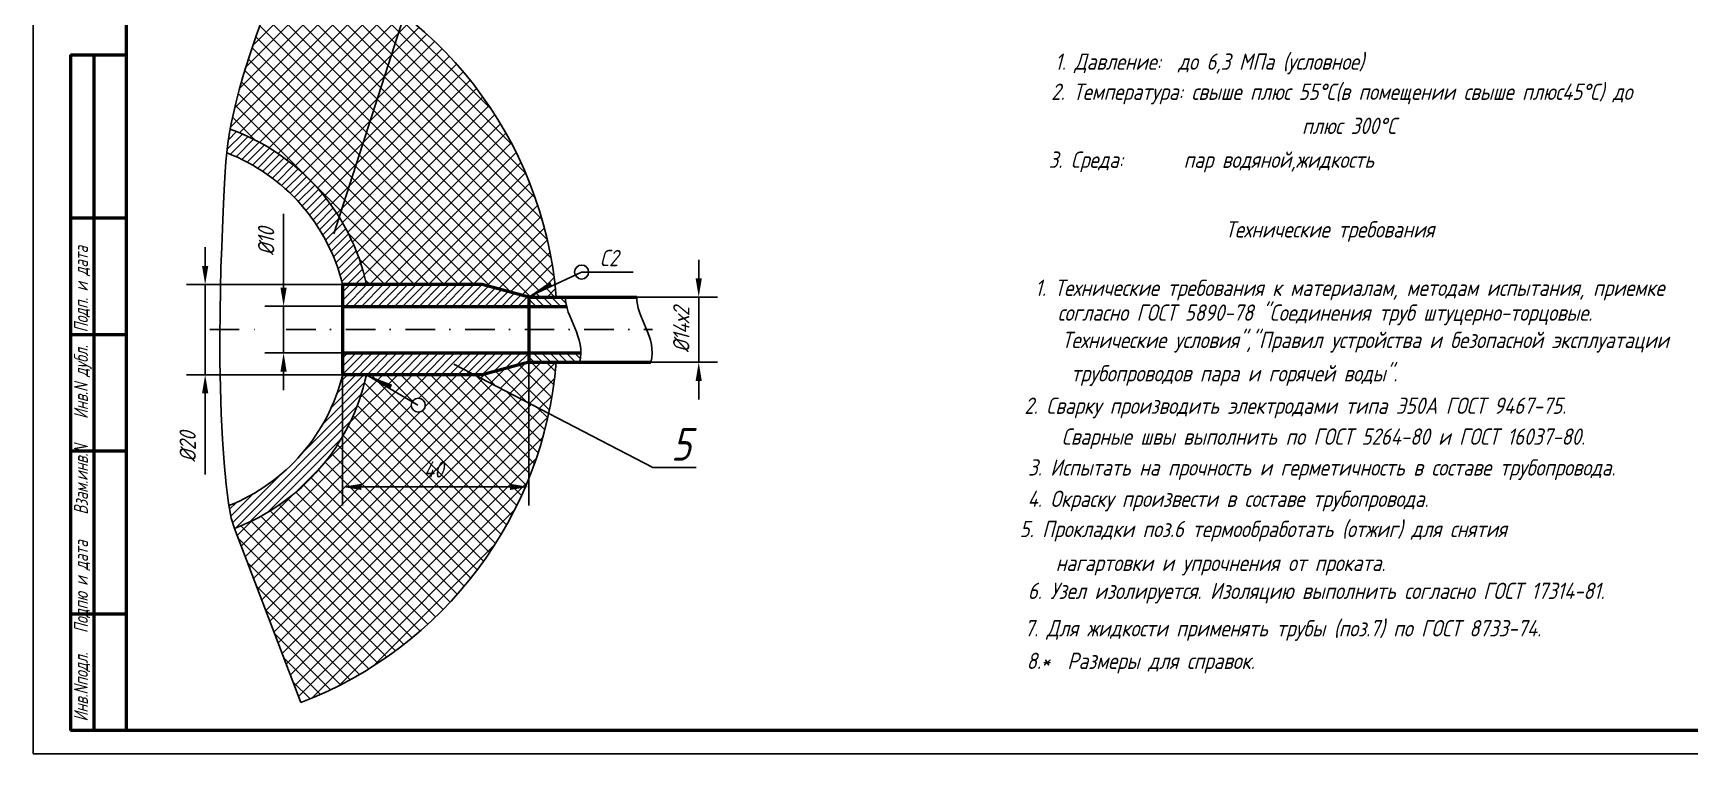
# Model space of a CAD drawing. Header units: millimetres. Extents: x 0 to 6596, y 0 to 3335.
# Drawn here: x 163.4 to 519.2, y 316.5 to 471.2 of the extents above; entities that cross this region are included whole.
import ezdxf

# ---------------------------------------------------------------- set-up
doc = ezdxf.new("R2010")
doc.units = ezdxf.units.MM
doc.header["$LTSCALE"] = 0.5
doc.header["$MEASUREMENT"] = 0
doc.linetypes.add('DASHDOT', pattern=[25.4, 12.7, -6.35, 0, -6.35])
doc.styles.get("Standard").update_dxf_attribs({"font": 'romand.shx', "width": 0.8, "oblique": 15, "height": 3.5})
doc.dimstyles.get("Standard").update_dxf_attribs({"dimscale": 0, "dimtxt": 3.5, "dimasz": 4, "dimexe": 4, "dimexo": 0, "dimgap": 2, "dimtad": 1, "dimrnd": 0.0035, "dimtxsty": 'Standard', "dimcen": 0.09, "dimclrd": 5, "dimazin": 2, "dimtfac": 1, "dimtix": 1, "dimtmove": 0, "dimatfit": 0, "dimfxl": 0, "dimtolj": 1, "dimtzin": 0, "dimarcsym": 0})

# ---------------------------------------------------------------- blocks, each defined once
blk = doc.blocks.new('*D367')
at = {"color": 5, "lineweight": -2, "transparency": 16777216}
for p, q in [((306.33, 418.52), (306.33, 422.52)), ((306.33, 400.52), (306.33, 414.52)), ((306.33, 396.52), (306.33, 392.52))]:
    blk.add_line(p, q, dxfattribs=at)
at = {"color": 0, "lineweight": -2, "transparency": 16777216}
for p, q in [((289.21, 414.52), (310.33, 414.52)), ((292.28, 400.52), (310.33, 400.52))]:
    blk.add_line(p, q, dxfattribs=at)
at = {"color": 5, "lineweight": 25, "transparency": 16777216}
for points in [[(305.66, 418.52), (306.99, 418.52), (306.33, 414.52)], [(305.66, 396.52), (306.99, 396.52), (306.33, 400.52)]]:
    blk.add_solid(points, dxfattribs=at)
at = {"layer": 'Defpoints', "color": 0, "lineweight": 25, "transparency": 16777216}
for p in [(289.21, 414.52), (306.33, 414.52), (292.28, 400.52)]:
    blk.add_point(p, dxfattribs=at)
at = {"color": 0, "lineweight": 25, "transparency": 16777216, "insert": (302.58, 407.52), "char_height": 3.5, "attachment_point": 5, "rotation": 90}
blk.add_mtext('\\A1;%%C14х2', dxfattribs=at)
blk = doc.blocks.new('*D381')
at = {"color": 0, "linetype": 'Continuous', "lineweight": -2, "transparency": 16777216}
for p, q in [((269.82, 400.53), (269.82, 369.77)), ((229.85, 397.85), (229.85, 369.77))]:
    blk.add_line(p, q, dxfattribs=at)
at = {"color": 5, "linetype": 'Continuous', "lineweight": -2, "transparency": 16777216}
blk.add_line((265.82, 373.77), (233.85, 373.77), dxfattribs=at)
at = {"color": 5, "linetype": 'Continuous', "lineweight": 25, "transparency": 16777216}
for points in [[(233.85, 374.44), (233.85, 373.11), (229.85, 373.77)], [(265.82, 374.44), (265.82, 373.11), (269.82, 373.77)]]:
    blk.add_solid(points, dxfattribs=at)
at = {"layer": 'Defpoints', "color": 0, "linetype": 'Continuous', "lineweight": 25, "transparency": 16777216}
for p in [(269.82, 400.53), (229.85, 397.85), (229.85, 373.77)]:
    blk.add_point(p, dxfattribs=at)
at = {"color": 0, "linetype": 'Continuous', "lineweight": 25, "transparency": 16777216, "insert": (249.41, 377.52), "char_height": 3.5, "attachment_point": 5}
blk.add_mtext('\\A1;40', dxfattribs=at)
blk = doc.blocks.new('*D384')
at = {"color": 5, "linetype": 'Continuous', "lineweight": -2, "transparency": 16777216}
for p, q in [((217.18, 416.53), (217.18, 432.35)), ((217.18, 402.53), (217.18, 412.53)), ((217.18, 398.53), (217.18, 394.53))]:
    blk.add_line(p, q, dxfattribs=at)
at = {"color": 0, "linetype": 'Continuous', "lineweight": -2, "transparency": 16777216}
for p, q in [((229.85, 412.53), (213.18, 412.53)), ((229.85, 402.53), (213.18, 402.53))]:
    blk.add_line(p, q, dxfattribs=at)
at = {"color": 5, "linetype": 'Continuous', "lineweight": 25, "transparency": 16777216}
for points in [[(216.51, 416.53), (217.84, 416.53), (217.18, 412.53)], [(216.51, 398.53), (217.84, 398.53), (217.18, 402.53)]]:
    blk.add_solid(points, dxfattribs=at)
at = {"layer": 'Defpoints', "color": 0, "linetype": 'Continuous', "lineweight": 25, "transparency": 16777216}
for p in [(229.85, 412.53), (217.18, 402.53), (229.85, 402.53)]:
    blk.add_point(p, dxfattribs=at)
at = {"color": 0, "linetype": 'Continuous', "lineweight": 25, "transparency": 16777216, "insert": (213.43, 426.44), "char_height": 3.5, "attachment_point": 5, "rotation": 90}
blk.add_mtext('\\A1;%%C10', dxfattribs=at)
blk = doc.blocks.new('*D385')
at = {"color": 5, "linetype": 'Continuous', "lineweight": -2, "transparency": 16777216}
for p, q in [((200.34, 421.2), (200.34, 425.2)), ((200.34, 417.2), (200.34, 397.85)), ((200.34, 393.85), (200.34, 376.47))]:
    blk.add_line(p, q, dxfattribs=at)
at = {"color": 0, "linetype": 'Continuous', "lineweight": -2, "transparency": 16777216}
for p, q in [((229.85, 417.2), (196.34, 417.2)), ((229.85, 397.85), (196.34, 397.85))]:
    blk.add_line(p, q, dxfattribs=at)
at = {"color": 5, "linetype": 'Continuous', "lineweight": 25, "transparency": 16777216}
for points in [[(199.67, 421.2), (201.01, 421.2), (200.34, 417.2)], [(199.67, 393.85), (201.01, 393.85), (200.34, 397.85)]]:
    blk.add_solid(points, dxfattribs=at)
at = {"layer": 'Defpoints', "color": 0, "linetype": 'Continuous', "lineweight": 25, "transparency": 16777216}
for p in [(229.85, 417.2), (200.34, 397.85), (229.85, 397.85)]:
    blk.add_point(p, dxfattribs=at)
at = {"color": 0, "linetype": 'Continuous', "lineweight": 25, "transparency": 16777216, "insert": (196.59, 382.38), "char_height": 3.5, "attachment_point": 5, "rotation": 90}
blk.add_mtext('\\A1;%%C20', dxfattribs=at)

msp = doc.modelspace()

# ---------------------------------------------------------------- hatches: boundary and pattern name
at = {"linetype": 'Continuous', "lineweight": 25}
h = msp.add_hatch(dxfattribs=at)
h.set_pattern_fill('ANSI37', color=256, scale=18, angle=-90, style=0)
h.set_pattern_definition([(315, (-364.1336, 3874.4901), (1.5909903, 1.5909903), []), (45, (-364.1336, 3874.4901), (-1.5909903, 1.5909903), [])])
h.paths.add_polyline_path([(274.111, 389.534), (258.061, 397.847), (234.984, 397.847, -0.0003252), (234.972, 397.789), (244.742, 392.006, -0.2728999), (246.055, 392.78, -1), (246.055, 389.78, -0.5712155), (244.742, 392.006), (234.972, 397.789, -0.2530838), (206.631, 364.859), (220.886, 327.486, 0.2539575)])
h.paths.add_polyline_path([(259.825, 417.199), (269.693, 414.555), (269.825, 414.63), (269.825, 414.595), (275.473, 417.203, 0.2899648), (218.01, 488.605), (215.351, 481.724), (213.125, 475.739), (211.287, 470.561), (209.791, 466.101), (208.592, 462.269), (207.644, 458.976), (206.901, 456.135), (206.319, 453.655), (205.855, 451.447), (205.691, 450.539, -0.259315), (234.986, 417.199)])
h.paths.add_polyline_path([(246.063, 380.149), (252.749, 380.149), (252.749, 374.899), (246.063, 374.899)], flags=24)
h = msp.add_hatch(dxfattribs=at)
h.set_pattern_fill('ANSI31', color=256, scale=10, style=0)
h.set_pattern_definition([(45, (-339.524, 854.485), (-0.8838835, 0.8838835), [])])
h.paths.add_polyline_path([(205.691, 450.539), (205.489, 449.423), (205.204, 447.492), (204.981, 445.565), (204.973, 445.473, -0.2455043), (229.855, 417.199), (229.874, 417.199), (234.986, 417.199, 0.259315)])
h.paths.add_polyline_path([(234.984, 397.847), (229.853, 397.847, -0.2421778), (205.442, 369.763), (205.944, 367.086), (206.631, 364.859, 0.2534299)])
h = msp.add_hatch(dxfattribs=at)
h.set_pattern_fill('ANSI31', color=256, scale=10, style=0)
h.set_pattern_definition([(45, (-340.604, 854.485), (-0.8838835, 0.8838835), [])])
h.paths.add_polyline_path([(229.855, 402.526), (229.855, 397.847), (229.874, 397.847), (259.825, 397.847), (269.825, 400.526), (269.825, 402.526)])
h.paths.add_polyline_path([(229.855, 417.199), (229.855, 412.526), (229.874, 412.526), (269.825, 412.526), (269.825, 414.519), (269.722, 414.547), (269.49, 414.44), (269.693, 414.555), (259.825, 417.199)])
h = msp.add_hatch(dxfattribs=at)
h.set_pattern_fill('ANSI37', color=256, scale=18, style=0)
h.set_pattern_definition([(45, (-339.524, 854.485), (-1.59099, 1.59099), []), (135, (-339.524, 854.485), (-1.59099, -1.59099), [])])
h.paths.add_polyline_path([(274.111, 389.534, 0.0324615), (275.735, 400.526), (269.825, 400.526), (259.825, 397.847), (258.061, 397.847)])
h.paths.add_polyline_path([(269.722, 414.547), (269.799, 414.526), (275.735, 414.526, 0.0078507), (275.473, 417.203)])

# ---------------------------------------------------------------- linework, layer by layer
for p, q in [((163.397, 736.48), (163.397, 316.48)), ((269.49, 414.44), (281.174, 419.836)), ((292.282, 419.836), (281.174, 419.836)), ((234.984, 397.847), (246.037, 391.305)), ((757.397, 316.48), (163.397, 316.48))]:
    msp.add_line(p, q)
at = {"lineweight": 50}
for p, q in [((183.397, 731.48), (183.397, 321.48)), ((171.397, 466.501), (171.397, 321.48)), ((171.397, 466.501), (183.397, 466.501)), ((176.397, 466.501), (176.397, 321.48)), ((171.397, 431.501), (183.397, 431.501)), ((229.855, 417.199), (229.855, 397.847)), ((259.825, 417.199), (229.855, 417.199)), ((269.825, 414.519), (259.825, 417.199)), ((269.825, 414.526), (293.006, 414.526)), ((229.855, 412.526), (277.947, 412.526)), ((171.397, 406.501), (183.397, 406.501)), ((229.855, 402.526), (281.038, 402.526)), ((269.825, 400.526), (259.825, 397.847)), ((269.825, 400.526), (296.07, 400.526)), ((259.825, 397.847), (229.855, 397.847)), ((171.397, 381.501), (183.397, 381.501)), ((171.397, 346.501), (183.397, 346.501)), ((752.397, 321.48), (171.397, 321.48))]:
    msp.add_line(p, q, dxfattribs=at)
at = {"linetype": 'Continuous', "lineweight": 25}
msp.add_line((246.551, 485.79), (227.946, 428.09), dxfattribs=at)
at = {"linetype": 'Continuous', "lineweight": 50}
msp.add_line((269.825, 414.526), (269.825, 400.526), dxfattribs=at)
at = {"lineweight": 25}
for p, q in [((271.399, 412.526), (269.825, 414.1)), ((273.167, 412.526), (271.167, 414.526)), ((274.934, 412.526), (272.934, 414.526)), ((276.702, 412.526), (274.702, 414.526)), ((277.809, 413.187), (276.47, 414.526)), ((272.792, 400.526), (270.792, 402.526)), ((274.56, 400.526), (272.56, 402.526)), ((276.328, 400.526), (274.328, 402.526)), ((278.096, 400.526), (276.096, 402.526)), ((279.863, 400.526), (277.863, 402.526)), ((280.93, 401.227), (279.631, 402.526)), ((253.72, 400.095), (296.455, 377.962)), ((271.024, 400.526), (269.825, 401.726)), ((296.455, 377.962), (305.795, 377.962))]:
    msp.add_line(p, q, dxfattribs=at)
at = {"linetype": 'DASHDOT'}
for p, q in [((201.317, 407.526), (212.15, 407.526)), ((217.759, 407.526), (296.366, 407.526))]:
    msp.add_line(p, q, dxfattribs=at)
at = {"linetype": 'Continuous', "lineweight": 25}
for points in [[(213.125, 475.739), (211.287, 470.561), (209.791, 466.101), (208.592, 462.269), (207.644, 458.976), (206.901, 456.135), (206.319, 453.655), (205.855, 451.447), (205.489, 449.423), (205.204, 447.492), (204.981, 445.565), (204.805, 443.552), (204.657, 441.364), (204.522, 438.911), (204.381, 436.103), (204.223, 432.872), (204.054, 429.231), (203.888, 425.211), (203.736, 420.847), (203.612, 416.172), (203.526, 411.219), (203.491, 406.022), (203.52, 400.613), (203.624, 395.047), (203.805, 389.467), (204.066, 384.037), (204.408, 378.92), (204.834, 374.279), (205.345, 370.28), (205.944, 367.086), (206.631, 364.859)], [(206.631, 364.859), (220.886, 327.486)]]:
    msp.add_lwpolyline(points, dxfattribs=at)
for points in [[(269.49, 414.44, 0, 1, 0), (274.623, 417.35, 1, 1, 0)], [(234.984, 397.847, 0, 1, 0), (240.294, 395.274, 1, 1, 0)]]:
    msp.add_lwpolyline(points, format="xyseb")
for centre in [(281.183, 419.889), (246.108, 391.314)]:
    msp.add_circle(centre, 1.5)
at = {"lineweight": 25}
for radius, start, end in [(85.665, 4.68708, 71.16748), (45.665, 12.2289, 70.37869), (40.665, 13.7604, 68.93462), (85.665, 290.87809, 355.31292), (40.665, 291.77504, 346.2396), (45.665, 290.87809, 347.76231)]:
    msp.add_arc((190.357, 407.526), radius, start, end, dxfattribs=at)
for points in [[(277.715, 414.526), (277.545, 410.34), (282.161, 405.765), (280.779, 400.526)], [(293.006, 414.526), (292.836, 410.34), (297.452, 405.765), (296.07, 400.526)]]:
    msp.add_open_spline(points, degree=3, dxfattribs=at)

# ---------------------------------------------------------------- texts
at = {"linetype": 'Continuous', "lineweight": 25, "oblique": 15, "width": 0.8}
for s, p in [('плюс 300%%DC', (435.871, 449.511)), ('трубопроводов пара и горячей воды".', (386.278, 396.403)), ('7. Для жидкости применять трубы (поз.7) по ГОСТ 8733-74.', (376.275, 341.685))]:
    msp.add_text(s, height=3.5, dxfattribs=at).set_placement(p)
at = {"lineweight": 25, "char_height": 3.5, "attachment_point": 1}
for s, insert, width in [('1. Давление:  до 6,3 МПа (условное)', (382.818, 466.797), 144.12614), ('2. Температура: свыше плюс 55%%DС(в помещении свыше плюс45%%DС) до ', (382.021, 460.334), 197.50883), ('3. Среда:       пар водяной,жидкость   ', (381.466, 445.751), 121.02458), ('Технические требования', (419.386, 430.796), 102.79093), ('С2', (285.094, 424.648), 18.54145), ('1. Технические требования к материалам, методам испытания, приемке ', (378.55, 418.26), 177.18949), (' согласно ГОСТ 5890-78 "Соединения труб штуцерно-торцовые.', (381.552, 412.926), 228.40832), ('Технические условия","Правил устройства и безопасной эксплуатации', (384.299, 407.063), 203.95249), (' 2. Сварку производить электродами типа Э50А ГОСТ 9467-75.', (374.384, 392.95), 193.00742), ('Сварные швы выполнить по ГОСТ 5264-80 и ГОСТ 16037-80.', (384.259, 386.314), 152.75033), ('3. Испытать на прочность и герметичность в составе трубопровода.', (377.055, 379.703), 200.57301), ('4. Окраску произвести в составе трубопровода.', (376.935, 372.975), 159.03839), (' 5. Прокладки поз.6 термообработать (отжиг) для снятия ', (373.38, 366.489), 184.88607), ('  нагартовки и упрочнения от проката.', (379.277, 359.215), 179.24461), ('6. Узел изолируется. Изоляцию выполнить согласно ГОСТ 17314-81.', (376.989, 353.213), 171.99354), ('8.*  Размеры для справок.', (376.727, 338.189), 182.18989)]:
    msp.add_mtext(s, dxfattribs=dict(at, insert=insert, width=width))
at = {"lineweight": 25, "insert": (172.159, 322.019), "char_height": 3, "width": 144.28866, "attachment_point": 1, "rotation": 90}
msp.add_mtext('{\\W0.7; Инв.Nподл.   Подпю и дата    Взам.инв.N    Инв.N дубл.  Подп. и дата}', dxfattribs=at)
at = {"lineweight": 35, "insert": (300.383, 386.408), "char_height": 7, "width": 25.82314, "attachment_point": 1}
msp.add_mtext('5', dxfattribs=at)

# ---------------------------------------------------------------- dimensions: what is measured, and where the dimension line sits
at = {"linetype": 'Continuous', "lineweight": 25}
for base, p1, p2, text, picture, middle in [((217.175, 402.526), (229.855, 412.526), (229.855, 402.526), '%%C<>', '*D384', (217.175, 426.439)), ((200.34, 397.853), (229.855, 417.199), (229.855, 397.853), '%%C20', '*D385', (200.34, 382.384))]:
    dim = msp.add_linear_dim(base=base, p1=p1, p2=p2, angle=90, text=text, dimstyle='Standard', override={"dimscale": 1}, dxfattribs=at)
    dim.commit()
    dim.dimension.update_dxf_attribs({"geometry": picture, "text_midpoint": middle, "dimtype": 160})
at = {"lineweight": 25}
dim = msp.add_linear_dim(base=(306.327, 414.521), p1=(292.277, 400.521), p2=(289.213, 414.521), angle=90, text='%%C14х2', dimstyle='Standard', override={"dimscale": 1}, dxfattribs=at)
dim.commit()
dim.dimension.update_dxf_attribs({"geometry": '*D367', "text_midpoint": (302.577, 407.521)})
at = {"linetype": 'Continuous', "lineweight": 25}
dim = msp.add_linear_dim(base=(229.855, 373.774), p1=(269.825, 400.526), p2=(229.855, 397.847), text='40', dimstyle='Standard', override={"dimscale": 1}, dxfattribs=at)
dim.commit()
dim.dimension.update_dxf_attribs({"geometry": '*D381', "text_midpoint": (249.406, 373.774), "dimtype": 160})

doc.saveas('drawing.dxf')
